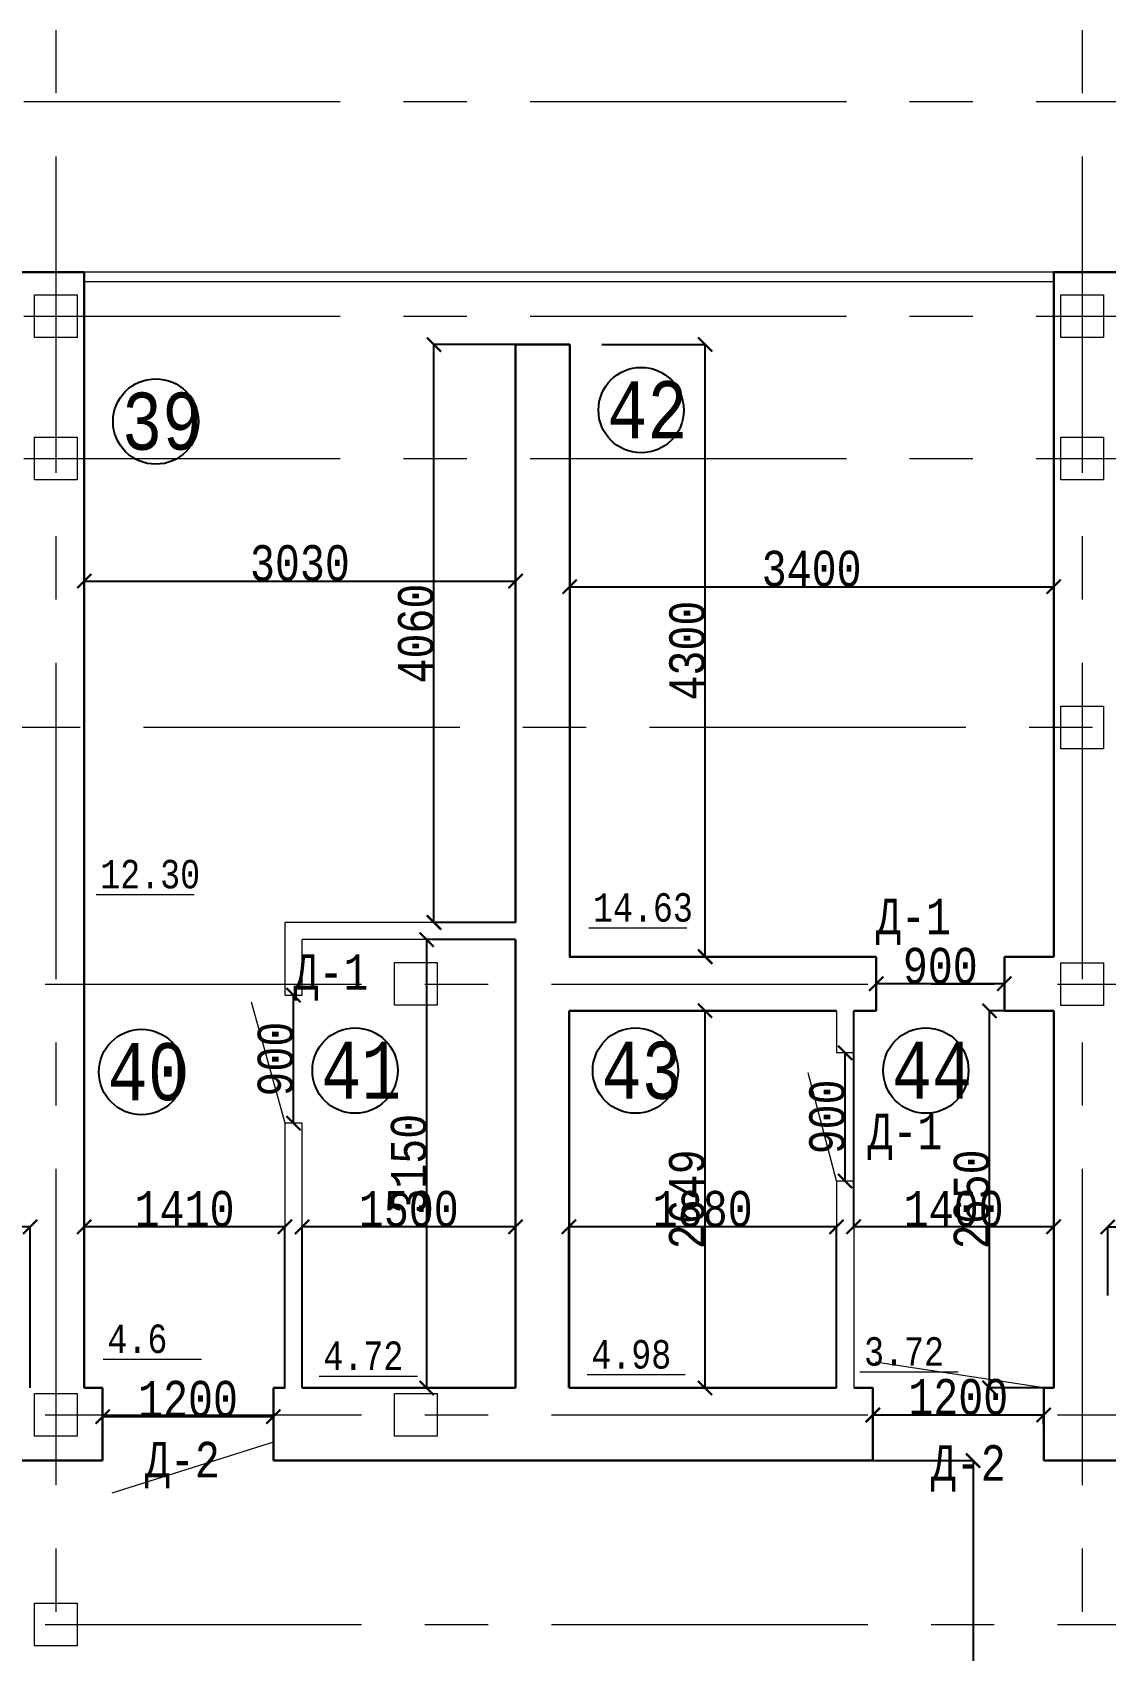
# Model space of a CAD drawing. Header units: millimetres. Extents: x -689206 to 4969298, y -1019800 to 703299.
# Drawn here: x 532811 to 540351, y -619975 to -608607 of the extents above; entities that cross this region are included whole.
import ezdxf

# ---------------------------------------------------------------- set-up
doc = ezdxf.new("R2010")
doc.units = ezdxf.units.MM
doc.linetypes.add('осеваяX2', pattern=[101.6, 63.5, -12.7, 12.7, -12.7])
for name, color, linetype, lineweight in [('несущие', 7, 'Continuous', 30), ('РАЗМЕРЫ', 7, 'Continuous', 9), ('стены', 7, 'Continuous', 20)]:
    doc.layers.add(name, color=color, linetype=linetype, lineweight=lineweight)
doc.layers.add('четотам', color=7, linetype='Continuous')
doc.styles.add('Аннотативный', font='isocteur.ttf', dxfattribs={"width": 0.7, "height": 250})
doc.dimstyles.new('Аннотативный', dxfattribs={"dimscale": 0, "dimtxt": 250, "dimasz": 100, "dimexe": 1.25, "dimexo": 0.625, "dimtad": 1, "dimdec": 0, "dimtxsty": 'Аннотативный', "dimblk": 'ARCHTICK', "dimcen": 2.5, "dimadec": 0, "dimazin": 0, "dimtfac": 1, "dimtdec": 0, "dimtmove": 0, "dimatfit": 3, "dimfxl": 1, "dimarcsym": 0})

# ---------------------------------------------------------------- blocks, each defined once
blk = doc.blocks.new('_ArchTick')
at = {"color": 0, "linetype": 'ByBlock', "const_width": 0.15}
blk.add_lwpolyline([(-0.5, -0.5), (0.5, 0.5)], dxfattribs=at)
blk = doc.blocks.new('*D4133')
at = {"layer": 'Defpoints', "color": 0, "lineweight": 9, "transparency": 16777216}
for p in [(535633, -610800), (536206, -610800), (536206, -614860)]:
    blk.add_point(p, dxfattribs=at)
at = {"layer": 'стены', "color": 0, "lineweight": -2, "transparency": 16777216}
for p, q in [((536206, -610800), (535631, -610800)), ((535633, -614860), (535633, -610800)), ((536206, -614860), (535631, -614860))]:
    blk.add_line(p, q, dxfattribs=at)
at = {"layer": 'стены', "color": 0, "lineweight": -2, "transparency": 16777216, "xscale": 100, "yscale": 100, "zscale": 100}
for p, rotation in [((535633, -610800), 90), ((535633, -614860), 270)]:
    blk.add_blockref('_ArchTick', p, dxfattribs=dict(at, rotation=rotation))
at = {"layer": 'стены', "color": 0, "lineweight": 5, "transparency": 16777216, "insert": (535507, -612830), "char_height": 250, "attachment_point": 5, "rotation": 90, "style": 'Аннотативный'}
blk.add_mtext('4060', dxfattribs=at)
blk = doc.blocks.new('*D4134')
at = {"layer": 'Defpoints', "color": 0, "lineweight": 9, "transparency": 16777216}
for p in [(536586, -612501), (539986, -612501), (539986, -612501)]:
    blk.add_point(p, dxfattribs=at)
at = {"layer": 'стены', "color": 0, "lineweight": -2, "transparency": 16777216}
for p, q in [((536586, -612500), (536586, -612500)), ((536586, -612501), (539986, -612501)), ((539986, -612500), (539986, -612500))]:
    blk.add_line(p, q, dxfattribs=at)
at = {"layer": 'стены', "color": 0, "lineweight": -2, "transparency": 16777216, "xscale": 100, "yscale": 100, "zscale": 100, "rotation": 180}
blk.add_blockref('_ArchTick', (536586, -612501), dxfattribs=at)
at = {"layer": 'стены', "color": 0, "lineweight": -2, "transparency": 16777216, "xscale": 100, "yscale": 100, "zscale": 100}
blk.add_blockref('_ArchTick', (539986, -612501), dxfattribs=at)
at = {"layer": 'стены', "color": 0, "lineweight": 5, "transparency": 16777216, "insert": (538286, -612375), "char_height": 250, "attachment_point": 5, "style": 'Аннотативный'}
blk.add_mtext('3400', dxfattribs=at)
blk = doc.blocks.new('*D4135')
at = {"layer": 'Defpoints', "color": 0, "lineweight": 9, "transparency": 16777216}
for p in [(540366, -617000), (540366, -617480), (541766, -617480)]:
    blk.add_point(p, dxfattribs=at)
at = {"layer": 'стены', "color": 0, "lineweight": -2, "transparency": 16777216}
for p, q in [((540366, -617480), (540366, -616998)), ((541766, -617000), (540366, -617000)), ((541766, -617480), (541766, -616998))]:
    blk.add_line(p, q, dxfattribs=at)
at = {"layer": 'стены', "color": 0, "lineweight": -2, "transparency": 16777216, "xscale": 100, "yscale": 100, "zscale": 100, "rotation": 180}
blk.add_blockref('_ArchTick', (540366, -617000), dxfattribs=at)
at = {"layer": 'стены', "color": 0, "lineweight": -2, "transparency": 16777216, "xscale": 100, "yscale": 100, "zscale": 100}
blk.add_blockref('_ArchTick', (541766, -617000), dxfattribs=at)
at = {"layer": 'стены', "color": 0, "lineweight": 5, "transparency": 16777216, "insert": (541066, -616874), "char_height": 250, "attachment_point": 5, "style": 'Аннотативный'}
blk.add_mtext('1400', dxfattribs=at)
blk = doc.blocks.new('*D4156')
at = {"layer": 'Defpoints', "color": 0, "lineweight": 9, "transparency": 16777216}
for p in [(538740, -615290), (538740, -615290), (539640, -615290)]:
    blk.add_point(p, dxfattribs=at)
at = {"layer": 'стены', "color": 0, "lineweight": -2, "transparency": 16777216}
for p, q in [((538740, -615290), (538740, -615289)), ((539640, -615290), (538740, -615290)), ((539640, -615290), (539640, -615289))]:
    blk.add_line(p, q, dxfattribs=at)
at = {"layer": 'стены', "color": 0, "lineweight": -2, "transparency": 16777216, "xscale": 100, "yscale": 100, "zscale": 100, "rotation": 180}
blk.add_blockref('_ArchTick', (538740, -615290), dxfattribs=at)
at = {"layer": 'стены', "color": 0, "lineweight": -2, "transparency": 16777216, "xscale": 100, "yscale": 100, "zscale": 100}
blk.add_blockref('_ArchTick', (539640, -615290), dxfattribs=at)
at = {"layer": 'стены', "color": 0, "lineweight": 5, "transparency": 16777216, "insert": (539190, -615165), "char_height": 250, "attachment_point": 5, "style": 'Аннотативный'}
blk.add_mtext('900', dxfattribs=at)
blk = doc.blocks.new('*D4157')
at = {"layer": 'Defpoints', "color": 0, "lineweight": 9, "transparency": 16777216}
for p in [(538521, -615776), (538521, -615776), (538521, -616676)]:
    blk.add_point(p, dxfattribs=at)
at = {"layer": 'стены', "color": 0, "lineweight": -2, "transparency": 16777216}
for p, q in [((538521, -616676), (538521, -615776)), ((538522, -615776), (538523, -615776)), ((538522, -616676), (538523, -616676))]:
    blk.add_line(p, q, dxfattribs=at)
at = {"layer": 'стены', "color": 0, "lineweight": -2, "transparency": 16777216, "xscale": 100, "yscale": 100, "zscale": 100}
for p, rotation in [((538521, -615776), 90), ((538521, -616676), 270)]:
    blk.add_blockref('_ArchTick', p, dxfattribs=dict(at, rotation=rotation))
at = {"layer": 'стены', "color": 0, "lineweight": 5, "transparency": 16777216, "insert": (538396, -616226), "char_height": 250, "attachment_point": 5, "rotation": 90, "style": 'Аннотативный'}
blk.add_mtext('900', dxfattribs=at)
blk = doc.blocks.new('*D4158')
at = {"layer": 'Defpoints', "color": 0, "lineweight": 9, "transparency": 16777216}
for p in [(534646, -615370), (534646, -615370), (534646, -616270)]:
    blk.add_point(p, dxfattribs=at)
at = {"layer": 'стены', "color": 0, "lineweight": -2, "transparency": 16777216}
for p, q in [((534646, -616270), (534646, -615370)), ((534647, -615370), (534648, -615370)), ((534647, -616270), (534648, -616270))]:
    blk.add_line(p, q, dxfattribs=at)
at = {"layer": 'стены', "color": 0, "lineweight": -2, "transparency": 16777216, "xscale": 100, "yscale": 100, "zscale": 100}
for p, rotation in [((534646, -615370), 90), ((534646, -616270), 270)]:
    blk.add_blockref('_ArchTick', p, dxfattribs=dict(at, rotation=rotation))
at = {"layer": 'стены', "color": 0, "lineweight": 5, "transparency": 16777216, "insert": (534521, -615820), "char_height": 250, "attachment_point": 5, "rotation": 90, "style": 'Аннотативный'}
blk.add_mtext('900', dxfattribs=at)
blk = doc.blocks.new('*D4098')
at = {"layer": 'Defpoints', "color": 0, "linetype": 'ByBlock', "lineweight": 9, "transparency": 16777216}
for p in [(533176, -610800), (536206, -610800), (536206, -612461)]:
    blk.add_point(p, dxfattribs=at)
at = {"layer": 'РАЗМЕРЫ', "color": 0, "linetype": 'ByBlock', "lineweight": -2, "transparency": 16777216}
for p, q in [((533176, -610801), (533176, -612462)), ((536206, -610801), (536206, -612462)), ((533176, -612461), (536206, -612461))]:
    blk.add_line(p, q, dxfattribs=at)
at = {"layer": 'РАЗМЕРЫ', "color": 0, "linetype": 'ByBlock', "lineweight": -2, "transparency": 16777216, "xscale": 100, "yscale": 100, "zscale": 100, "rotation": 180}
blk.add_blockref('_ArchTick', (533176, -612461), dxfattribs=at)
at = {"layer": 'РАЗМЕРЫ', "color": 0, "linetype": 'ByBlock', "lineweight": -2, "transparency": 16777216, "xscale": 100, "yscale": 100, "zscale": 100}
blk.add_blockref('_ArchTick', (536206, -612461), dxfattribs=at)
at = {"layer": 'РАЗМЕРЫ', "color": 0, "linetype": 'ByBlock', "lineweight": 5, "transparency": 16777216, "insert": (534691, -612336), "char_height": 250, "attachment_point": 5, "style": 'Аннотативный'}
blk.add_mtext('3030', dxfattribs=at)
blk = doc.blocks.new('*D4103')
at = {"layer": 'Defpoints', "color": 0, "linetype": 'ByBlock', "lineweight": 9, "transparency": 16777216}
for p in [(535582, -614980), (536206, -614980), (536206, -618130)]:
    blk.add_point(p, dxfattribs=at)
at = {"layer": 'РАЗМЕРЫ', "color": 0, "linetype": 'ByBlock', "lineweight": -2, "transparency": 16777216}
for p, q in [((536206, -614980), (535581, -614980)), ((535582, -618130), (535582, -614980)), ((536206, -618130), (535581, -618130))]:
    blk.add_line(p, q, dxfattribs=at)
at = {"layer": 'РАЗМЕРЫ', "color": 0, "linetype": 'ByBlock', "lineweight": -2, "transparency": 16777216, "xscale": 100, "yscale": 100, "zscale": 100}
for p, rotation in [((535582, -614980), 90), ((535582, -618130), 270)]:
    blk.add_blockref('_ArchTick', p, dxfattribs=dict(at, rotation=rotation))
at = {"layer": 'РАЗМЕРЫ', "color": 0, "linetype": 'ByBlock', "lineweight": 5, "transparency": 16777216, "insert": (535457, -616555), "char_height": 250, "attachment_point": 5, "rotation": 90, "style": 'Аннотативный'}
blk.add_mtext('3150', dxfattribs=at)
blk = doc.blocks.new('*D4105')
at = {"layer": 'Defpoints', "color": 0, "linetype": 'ByBlock', "lineweight": 9, "transparency": 16777216}
for p in [(533305, -618332), (533305, -618385), (534505, -618385)]:
    blk.add_point(p, dxfattribs=at)
at = {"layer": 'РАЗМЕРЫ', "color": 0, "linetype": 'ByBlock', "lineweight": -2, "transparency": 16777216}
for p, q in [((533305, -618384), (533305, -618331)), ((534505, -618332), (533305, -618332)), ((534505, -618384), (534505, -618331))]:
    blk.add_line(p, q, dxfattribs=at)
at = {"layer": 'РАЗМЕРЫ', "color": 0, "linetype": 'ByBlock', "lineweight": -2, "transparency": 16777216, "xscale": 100, "yscale": 100, "zscale": 100, "rotation": 180}
blk.add_blockref('_ArchTick', (533305, -618332), dxfattribs=at)
at = {"layer": 'РАЗМЕРЫ', "color": 0, "linetype": 'ByBlock', "lineweight": -2, "transparency": 16777216, "xscale": 100, "yscale": 100, "zscale": 100}
blk.add_blockref('_ArchTick', (534505, -618332), dxfattribs=at)
at = {"layer": 'РАЗМЕРЫ', "color": 0, "linetype": 'ByBlock', "lineweight": 5, "transparency": 16777216, "insert": (533905, -618207), "char_height": 250, "attachment_point": 5, "style": 'Аннотативный'}
blk.add_mtext('1200', dxfattribs=at)
blk = doc.blocks.new('*D4106')
at = {"layer": 'Defpoints', "color": 0, "linetype": 'ByBlock', "lineweight": 9, "transparency": 16777216}
for p in [(536581, -615480), (537537, -615480), (536581, -618130)]:
    blk.add_point(p, dxfattribs=at)
at = {"layer": 'РАЗМЕРЫ', "color": 0, "linetype": 'ByBlock', "lineweight": -2, "transparency": 16777216}
for p, q in [((536582, -615480), (537538, -615480)), ((537537, -618130), (537537, -615480)), ((536582, -618130), (537538, -618130))]:
    blk.add_line(p, q, dxfattribs=at)
at = {"layer": 'РАЗМЕРЫ', "color": 0, "linetype": 'ByBlock', "lineweight": -2, "transparency": 16777216, "xscale": 100, "yscale": 100, "zscale": 100}
for p, rotation in [((537537, -615480), 90), ((537537, -618130), 270)]:
    blk.add_blockref('_ArchTick', p, dxfattribs=dict(at, rotation=rotation))
at = {"layer": 'РАЗМЕРЫ', "color": 0, "linetype": 'ByBlock', "lineweight": 5, "transparency": 16777216, "insert": (537411, -616805), "char_height": 250, "attachment_point": 5, "rotation": 90, "style": 'Аннотативный'}
blk.add_mtext('2649', dxfattribs=at)
blk = doc.blocks.new('*D4107')
at = {"layer": 'Defpoints', "color": 0, "linetype": 'ByBlock', "lineweight": 9, "transparency": 16777216}
for p in [(536812, -610800), (537538, -610800), (536581, -615100)]:
    blk.add_point(p, dxfattribs=at)
at = {"layer": 'РАЗМЕРЫ', "color": 0, "linetype": 'ByBlock', "lineweight": -2, "transparency": 16777216}
for p, q in [((536813, -610800), (537539, -610800)), ((537538, -615100), (537538, -610800)), ((536582, -615100), (537539, -615100))]:
    blk.add_line(p, q, dxfattribs=at)
at = {"layer": 'РАЗМЕРЫ', "color": 0, "linetype": 'ByBlock', "lineweight": -2, "transparency": 16777216, "xscale": 100, "yscale": 100, "zscale": 100}
for p, rotation in [((537538, -610800), 90), ((537538, -615100), 270)]:
    blk.add_blockref('_ArchTick', p, dxfattribs=dict(at, rotation=rotation))
at = {"layer": 'РАЗМЕРЫ', "color": 0, "linetype": 'ByBlock', "lineweight": 5, "transparency": 16777216, "insert": (537413, -612950), "char_height": 250, "attachment_point": 5, "rotation": 90, "style": 'Аннотативный'}
blk.add_mtext('4300', dxfattribs=at)
blk = doc.blocks.new('*D4108')
at = {"layer": 'Defpoints', "color": 0, "linetype": 'ByBlock', "lineweight": 9, "transparency": 16777216}
for p in [(538581, -615480), (539986, -615480), (538581, -616998)]:
    blk.add_point(p, dxfattribs=at)
at = {"layer": 'РАЗМЕРЫ', "color": 0, "linetype": 'ByBlock', "lineweight": -2, "transparency": 16777216}
for p, q in [((538581, -615481), (538581, -617000)), ((539986, -615481), (539986, -617000)), ((539986, -616998), (538581, -616998))]:
    blk.add_line(p, q, dxfattribs=at)
at = {"layer": 'РАЗМЕРЫ', "color": 0, "linetype": 'ByBlock', "lineweight": -2, "transparency": 16777216, "xscale": 100, "yscale": 100, "zscale": 100, "rotation": 180}
blk.add_blockref('_ArchTick', (538581, -616998), dxfattribs=at)
at = {"layer": 'РАЗМЕРЫ', "color": 0, "linetype": 'ByBlock', "lineweight": -2, "transparency": 16777216, "xscale": 100, "yscale": 100, "zscale": 100}
blk.add_blockref('_ArchTick', (539986, -616998), dxfattribs=at)
at = {"layer": 'РАЗМЕРЫ', "color": 0, "linetype": 'ByBlock', "lineweight": 5, "transparency": 16777216, "insert": (539284, -616873), "char_height": 250, "attachment_point": 5, "style": 'Аннотативный'}
blk.add_mtext('1400', dxfattribs=at)
blk = doc.blocks.new('*D4109')
at = {"layer": 'Defpoints', "color": 0, "linetype": 'ByBlock', "lineweight": 9, "transparency": 16777216}
for p in [(539536, -615480), (539986, -615480), (539986, -618130)]:
    blk.add_point(p, dxfattribs=at)
at = {"layer": 'РАЗМЕРЫ', "color": 0, "linetype": 'ByBlock', "lineweight": -2, "transparency": 16777216}
for p, q in [((539986, -615480), (539535, -615480)), ((539536, -618130), (539536, -615480)), ((539986, -618130), (539535, -618130))]:
    blk.add_line(p, q, dxfattribs=at)
at = {"layer": 'РАЗМЕРЫ', "color": 0, "linetype": 'ByBlock', "lineweight": -2, "transparency": 16777216, "xscale": 100, "yscale": 100, "zscale": 100}
for p, rotation in [((539536, -615480), 90), ((539536, -618130), 270)]:
    blk.add_blockref('_ArchTick', p, dxfattribs=dict(at, rotation=rotation))
at = {"layer": 'РАЗМЕРЫ', "color": 0, "linetype": 'ByBlock', "lineweight": 5, "transparency": 16777216, "insert": (539411, -616805), "char_height": 250, "attachment_point": 5, "rotation": 90, "style": 'Аннотативный'}
blk.add_mtext('2650', dxfattribs=at)
blk = doc.blocks.new('*D4084')
at = {"layer": 'Defpoints', "color": 0, "linetype": 'ByBlock', "lineweight": 9, "transparency": 16777216}
for p in [(538716, -618320), (538716, -618320), (539916, -618385)]:
    blk.add_point(p, dxfattribs=at)
at = {"layer": 'РАЗМЕРЫ', "color": 0, "linetype": 'ByBlock', "lineweight": -2, "transparency": 16777216}
for p, q in [((538716, -618319), (538716, -618319)), ((539916, -618320), (538716, -618320)), ((539916, -618384), (539916, -618319))]:
    blk.add_line(p, q, dxfattribs=at)
at = {"layer": 'РАЗМЕРЫ', "color": 0, "linetype": 'ByBlock', "lineweight": -2, "transparency": 16777216, "xscale": 100, "yscale": 100, "zscale": 100, "rotation": 180}
blk.add_blockref('_ArchTick', (538716, -618320), dxfattribs=at)
at = {"layer": 'РАЗМЕРЫ', "color": 0, "linetype": 'ByBlock', "lineweight": -2, "transparency": 16777216, "xscale": 100, "yscale": 100, "zscale": 100}
blk.add_blockref('_ArchTick', (539916, -618320), dxfattribs=at)
at = {"layer": 'РАЗМЕРЫ', "color": 0, "linetype": 'ByBlock', "lineweight": 5, "transparency": 16777216, "insert": (539316, -618194), "char_height": 250, "attachment_point": 5, "style": 'Аннотативный'}
blk.add_mtext('1200', dxfattribs=at)
blk = doc.blocks.new('*D4095')
at = {"layer": 'Defpoints', "color": 0, "linetype": 'ByBlock', "lineweight": 9, "transparency": 16777216}
for p in [(536581, -616998), (536581, -618130), (538461, -618130)]:
    blk.add_point(p, dxfattribs=at)
at = {"layer": 'РАЗМЕРЫ', "color": 0, "linetype": 'ByBlock', "lineweight": -2, "transparency": 16777216}
for p, q in [((536581, -618129), (536581, -616997)), ((538461, -616998), (536581, -616998)), ((538461, -618129), (538461, -616997))]:
    blk.add_line(p, q, dxfattribs=at)
at = {"layer": 'РАЗМЕРЫ', "color": 0, "linetype": 'ByBlock', "lineweight": -2, "transparency": 16777216, "xscale": 100, "yscale": 100, "zscale": 100, "rotation": 180}
blk.add_blockref('_ArchTick', (536581, -616998), dxfattribs=at)
at = {"layer": 'РАЗМЕРЫ', "color": 0, "linetype": 'ByBlock', "lineweight": -2, "transparency": 16777216, "xscale": 100, "yscale": 100, "zscale": 100}
blk.add_blockref('_ArchTick', (538461, -616998), dxfattribs=at)
at = {"layer": 'РАЗМЕРЫ', "color": 0, "linetype": 'ByBlock', "lineweight": 5, "transparency": 16777216, "insert": (537521, -616873), "char_height": 250, "attachment_point": 5, "style": 'Аннотативный'}
blk.add_mtext('1880', dxfattribs=at)
blk = doc.blocks.new('*D4096')
at = {"layer": 'Defpoints', "color": 0, "linetype": 'ByBlock', "lineweight": 9, "transparency": 16777216}
for p in [(534706, -616998), (534706, -618130), (536206, -618130)]:
    blk.add_point(p, dxfattribs=at)
at = {"layer": 'РАЗМЕРЫ', "color": 0, "linetype": 'ByBlock', "lineweight": -2, "transparency": 16777216}
for p, q in [((534706, -618129), (534706, -616997)), ((536206, -616998), (534706, -616998)), ((536206, -618129), (536206, -616997))]:
    blk.add_line(p, q, dxfattribs=at)
at = {"layer": 'РАЗМЕРЫ', "color": 0, "linetype": 'ByBlock', "lineweight": -2, "transparency": 16777216, "xscale": 100, "yscale": 100, "zscale": 100, "rotation": 180}
blk.add_blockref('_ArchTick', (534706, -616998), dxfattribs=at)
at = {"layer": 'РАЗМЕРЫ', "color": 0, "linetype": 'ByBlock', "lineweight": -2, "transparency": 16777216, "xscale": 100, "yscale": 100, "zscale": 100}
blk.add_blockref('_ArchTick', (536206, -616998), dxfattribs=at)
at = {"layer": 'РАЗМЕРЫ', "color": 0, "linetype": 'ByBlock', "lineweight": 5, "transparency": 16777216, "insert": (535456, -616873), "char_height": 250, "attachment_point": 5, "style": 'Аннотативный'}
blk.add_mtext('1500', dxfattribs=at)
blk = doc.blocks.new('*D4097')
at = {"layer": 'Defpoints', "color": 0, "linetype": 'ByBlock', "lineweight": 9, "transparency": 16777216}
for p in [(533176, -616998), (533176, -618130), (534586, -618130)]:
    blk.add_point(p, dxfattribs=at)
at = {"layer": 'РАЗМЕРЫ', "color": 0, "linetype": 'ByBlock', "lineweight": -2, "transparency": 16777216}
for p, q in [((533176, -618129), (533176, -616997)), ((534586, -616998), (533176, -616998)), ((534586, -618129), (534586, -616997))]:
    blk.add_line(p, q, dxfattribs=at)
at = {"layer": 'РАЗМЕРЫ', "color": 0, "linetype": 'ByBlock', "lineweight": -2, "transparency": 16777216, "xscale": 100, "yscale": 100, "zscale": 100, "rotation": 180}
blk.add_blockref('_ArchTick', (533176, -616998), dxfattribs=at)
at = {"layer": 'РАЗМЕРЫ', "color": 0, "linetype": 'ByBlock', "lineweight": -2, "transparency": 16777216, "xscale": 100, "yscale": 100, "zscale": 100}
blk.add_blockref('_ArchTick', (534586, -616998), dxfattribs=at)
at = {"layer": 'РАЗМЕРЫ', "color": 0, "linetype": 'ByBlock', "lineweight": 5, "transparency": 16777216, "insert": (533881, -616873), "char_height": 250, "attachment_point": 5, "style": 'Аннотативный'}
blk.add_mtext('1410', dxfattribs=at)
blk = doc.blocks.new('*D4076')
at = {"layer": 'Defpoints', "color": 0, "linetype": 'ByBlock', "lineweight": 9, "transparency": 16777216}
for p in [(531396, -616998), (531396, -618130), (532796, -618130)]:
    blk.add_point(p, dxfattribs=at)
at = {"layer": 'РАЗМЕРЫ', "color": 0, "linetype": 'ByBlock', "lineweight": -2, "transparency": 16777216}
for p, q in [((531396, -618129), (531396, -616997)), ((532796, -616998), (531396, -616998)), ((532796, -618129), (532796, -616997))]:
    blk.add_line(p, q, dxfattribs=at)
at = {"layer": 'РАЗМЕРЫ', "color": 0, "linetype": 'ByBlock', "lineweight": -2, "transparency": 16777216, "xscale": 100, "yscale": 100, "zscale": 100, "rotation": 180}
blk.add_blockref('_ArchTick', (531396, -616998), dxfattribs=at)
at = {"layer": 'РАЗМЕРЫ', "color": 0, "linetype": 'ByBlock', "lineweight": -2, "transparency": 16777216, "xscale": 100, "yscale": 100, "zscale": 100}
blk.add_blockref('_ArchTick', (532796, -616998), dxfattribs=at)
at = {"layer": 'РАЗМЕРЫ', "color": 0, "linetype": 'ByBlock', "lineweight": 5, "transparency": 16777216, "insert": (532096, -616873), "char_height": 250, "attachment_point": 5, "style": 'Аннотативный'}
blk.add_mtext('1400', dxfattribs=at)
blk = doc.blocks.new('*D4072')
at = {"layer": 'Defpoints', "color": 0, "linetype": 'ByBlock', "lineweight": 9, "transparency": 16777216}
for p in [(538716, -618640), (538716, -625769), (539420, -625769)]:
    blk.add_point(p, dxfattribs=at)
at = {"layer": 'РАЗМЕРЫ', "color": 0, "linetype": 'ByBlock', "lineweight": -2, "transparency": 16777216}
for p, q in [((538717, -618640), (539422, -618640)), ((539420, -618640), (539420, -625769)), ((538717, -625769), (539422, -625769))]:
    blk.add_line(p, q, dxfattribs=at)
at = {"layer": 'РАЗМЕРЫ', "color": 0, "linetype": 'ByBlock', "lineweight": -2, "transparency": 16777216, "xscale": 100, "yscale": 100, "zscale": 100}
for p, rotation in [((539420, -618640), 90), ((539420, -625769), 270)]:
    blk.add_blockref('_ArchTick', p, dxfattribs=dict(at, rotation=rotation))
at = {"layer": 'РАЗМЕРЫ', "color": 0, "linetype": 'ByBlock', "lineweight": 20, "transparency": 16777216, "insert": (539295, -622204), "char_height": 250, "attachment_point": 5, "rotation": 90, "style": 'Аннотативный'}
blk.add_mtext('7690', dxfattribs=at)

msp = doc.modelspace()

# ---------------------------------------------------------------- linework, layer by layer
at = {"layer": 'несущие', "color": 0}
for p, q in [((539986.5, -617480.3), (539986.5, -618129.8)), ((533176.5, -618129.8), (533304.9, -618129.8)), ((533304.9, -618129.8), (533304.9, -618639.8)), ((534504.9, -618129.8), (534586.5, -618129.8)), ((534706.5, -618129.8), (536206.5, -618129.8)), ((536581.5, -618129.8), (538461.5, -618129.8)), ((538581.5, -618129.8), (538716.2, -618129.8)), ((538716.2, -618129.8), (538716.2, -618639.8)), ((539916.2, -618129.8), (539986.5, -618129.8)), ((539916.2, -618129.8), (539916.2, -618639.8))]:
    msp.add_line(p, q, dxfattribs=at)
at = {"layer": 'РАЗМЕРЫ', "linetype": 'осеваяX2', "lineweight": 5, "ltscale": 35}
for p, q in [((532976.5, -605923.3), (532976.5, -655764.7)), ((540186.5, -605923.3), (540186.5, -655764.7)), ((504303.7, -609090.9), (571506.4, -609092)), ((571373.7, -613490.3), (504303.7, -613490.3))]:
    msp.add_line(p, q, dxfattribs=at)
at = {"layer": 'РАЗМЕРЫ', "lineweight": 5}
for p, q in [((539986.5, -610290.3), (533176.5, -610290.3)), ((539986.5, -610360.3), (533176.5, -610360.3))]:
    msp.add_line(p, q, dxfattribs=at)
at = {"layer": 'РАЗМЕРЫ'}
for p, q in [((533259, -614663.1), (533948.3, -614663.1)), ((536721, -614896.8), (537410.3, -614896.8)), ((533309.7, -617927.2), (533999, -617927.2)), ((534827, -618046.3), (535516.3, -618046.3)), ((536709, -618036.5), (537398.3, -618036.5)), ((538625.2, -618016.3), (539314.5, -618016.3))]:
    msp.add_line(p, q, dxfattribs=at)
at = {"layer": 'РАЗМЕРЫ', "linetype": 'ByBlock', "lineweight": 9}
msp.add_line((539916.2, -618129.8), (538734.2, -617947.7), dxfattribs=at)
at = {"layer": 'стены', "lineweight": 30}
for p, q in [((532666.5, -610290.3), (533176.5, -610290.3)), ((533176.5, -610290.3), (533176.5, -618129.8)), ((539986.5, -610290.3), (540496.5, -610290.3)), ((539986.5, -615100.3), (539986.5, -610290.3)), ((536206.5, -610800.3), (536206.5, -614860.3)), ((536206.5, -610800.3), (536586.5, -610800.3)), ((536586.5, -610800.3), (536586.5, -615100.3)), ((536206.5, -614980.3), (536206.5, -617480.3)), ((536206.5, -618129.8), (536206.5, -614980.3)), ((536581.5, -615100.3), (538740.1, -615100.3)), ((538740.1, -615100.3), (538740.1, -615480.3)), ((539640.1, -615100.3), (539986.5, -615100.3)), ((539640.1, -615480.3), (539640.1, -615100.3)), ((536581.5, -615480.3), (536581.5, -618129.8)), ((536581.5, -615480.3), (538461.5, -615480.3)), ((538581.5, -615480.3), (538740.1, -615480.3)), ((539640.1, -615480.3), (539986.5, -615480.3)), ((539986.5, -617480.3), (539986.5, -615480.3)), ((534504.9, -618639.8), (534504.9, -618129.8)), ((532675.2, -618639.8), (533304.9, -618639.8)), ((534504.9, -618639.8), (538716.2, -618639.8)), ((539916.2, -618639.8), (540434.4, -618639.8))]:
    msp.add_line(p, q, dxfattribs=at)
at = {"layer": 'стены', "linetype": 'осеваяX2', "lineweight": 5, "ltscale": 35}
for p, q in [((504303.7, -610600.3), (571506.4, -610600.3)), ((504303.7, -611600.3), (571506.4, -611600.3)), ((504453.7, -615292.3), (571506.4, -615292.3)), ((504453.7, -618319.8), (571506.4, -618319.8)), ((504453.7, -619792.3), (571506.4, -619792.3))]:
    msp.add_line(p, q, dxfattribs=at)
at = {"layer": 'стены'}
for p, q in [((534586.5, -615370.1), (534586.5, -614860.3)), ((536206.5, -614860.3), (534586.5, -614860.3)), ((534586.5, -615370.1), (534586.5, -614983)), ((534706.5, -615370.1), (534706.5, -614980.3)), ((536206.5, -614980.3), (534706.5, -614980.3)), ((534586.5, -615370.1), (534706.5, -615370.1)), ((536206.5, -615292.3), (536206.5, -615300.3)), ((536581.5, -615480.3), (538461.5, -615480.3)), ((538461.5, -615480.3), (538461.5, -615775.6)), ((538581.5, -615480.3), (538581.5, -615775.6)), ((538581.5, -615775.6), (538461.5, -615775.6)), ((534586.5, -618129.8), (534586.5, -616270.1)), ((534706.5, -616270.1), (534586.5, -616270.1)), ((534706.5, -618129.8), (534706.5, -616270.1)), ((538461.5, -616675.6), (538461.5, -618129.8)), ((538461.5, -616675.6), (538581.5, -616675.6)), ((538581.5, -616675.6), (538581.5, -618129.8))]:
    msp.add_line(p, q, dxfattribs=at)
at = {"layer": 'стены', "lineweight": 9}
for p, q in [((534586.5, -616270.1), (534350.3, -615420.2)), ((538461.5, -616675.6), (538262, -615917)), ((534504.9, -618509.8), (533369.5, -618869.9))]:
    msp.add_line(p, q, dxfattribs=at)
at = {"layer": 'стены'}
for points in [[(532826.5, -610450.3), (533126.5, -610450.3), (533126.5, -610750.3), (532826.5, -610750.3)], [(540036.5, -610450.3), (540336.5, -610450.3), (540336.5, -610750.3), (540036.5, -610750.3)], [(532826.5, -611450.3), (533126.5, -611450.3), (533126.5, -611750.3), (532826.5, -611750.3)], [(540036.5, -611450.3), (540336.5, -611450.3), (540336.5, -611750.3), (540036.5, -611750.3)], [(540036.5, -613340.3), (540336.5, -613340.3), (540336.5, -613640.3), (540036.5, -613640.3)], [(535356.4, -615140.3), (535656.4, -615140.3), (535656.4, -615440.3), (535356.4, -615440.3)], [(540036.5, -615142.3), (540336.5, -615142.3), (540336.5, -615442.3), (540036.5, -615442.3)], [(532826.5, -618169.8), (533126.5, -618169.8), (533126.5, -618469.8), (532826.5, -618469.8)], [(535356.4, -618169.8), (535656.4, -618169.8), (535656.4, -618469.8), (535356.4, -618469.8)], [(532826.5, -619642.3), (533126.5, -619642.3), (533126.5, -619942.3), (532826.5, -619942.3)]]:
    msp.add_lwpolyline(points, close=True, dxfattribs=at)
at = {"layer": 'четотам'}
for centre in [(533678.4, -611340.4), (537088.4, -611260.4), (533578.4, -615910.4), (535078.4, -615900.4), (537048.4, -615900.4), (539088.4, -615900.4)]:
    msp.add_circle(centre, 300, dxfattribs=at)

# ---------------------------------------------------------------- texts
at = {"layer": 'РАЗМЕРЫ', "lineweight": 20, "ltscale": 150, "attachment_point": 1, "style": 'Аннотативный'}
for s, insert, char_height, width in [('42', (536851.2, -611057.3), 401.1, 1460), ('39', (533441.2, -611137.3), 401.1, 1460), ('Д-1', (538738.4, -614692.8), 250, 922.913), ('Д-1', (534646.5, -615082.6), 250, 922.913), ('40', (533341.2, -615707.3), 401.1, 1460), ('41', (534841.2, -615697.3), 401.1, 1460), ('43', (536811.2, -615697.3), 401.1, 1460), ('44', (538851.2, -615697.3), 401.1, 1460), ('Д-1', (538678.4, -616202.8), 250, 922.913), ('Д-2', (533602, -618508.6), 250, 922.913), ('Д-2', (539123.5, -618532.1), 250, 922.913)]:
    msp.add_mtext(s, dxfattribs=dict(at, insert=insert, char_height=char_height, width=width))
at = {"layer": 'РАЗМЕРЫ', "char_height": 200, "width": 656.117, "attachment_point": 1, "style": 'Аннотативный'}
for s, insert in [('12.30', (533288.3, -614420.3)), ('14.63', (536750.3, -614654)), ('4.6', (533339, -617684.4)), ('3.72', (538654.5, -617773.5)), ('4.72', (534856.3, -617803.5)), ('4.98', (536738.3, -617793.7))]:
    msp.add_mtext(s, dxfattribs=dict(at, insert=insert))

# ---------------------------------------------------------------- dimensions: what is measured, and where the dimension line sits
at = {"layer": 'РАЗМЕРЫ', "linetype": 'ByBlock', "lineweight": 5}
for base, p1, p2, picture, middle in [((536206.5, -612461.2), (533176.5, -610800.3), (536206.5, -610800.3), '*D4098', (534691.5, -612335.6)), ((531396.5, -616998.5), (532796.5, -618129.8), (531396.5, -618129.8), '*D4076', (532096.5, -616872.8)), ((533176.5, -616998.5), (534586.5, -618129.8), (533176.5, -618129.8), '*D4097', (533881.5, -616872.8)), ((534706.5, -616998.5), (536206.5, -618129.8), (534706.5, -618129.8), '*D4096', (535456.5, -616872.8)), ((536581.5, -616998.5), (538461.5, -618129.8), (536581.5, -618129.8), '*D4095', (537521.5, -616872.8)), ((533304.9, -618332.5), (534504.9, -618384.8), (533304.9, -618384.8), '*D4105', (533904.9, -618206.8)), ((538716.2, -618319.8), (539916.2, -618384.8), (538716.2, -618319.8), '*D4084', (539316.2, -618194.1))]:
    dim = msp.add_linear_dim(base=base, p1=p1, p2=p2, dimstyle='Аннотативный', dxfattribs=at)
    dim.commit()
    dim.dimension.update_dxf_attribs({"geometry": picture, "text_midpoint": middle})
for base, p1, p2, picture, middle in [((537538.2, -610800.3), (536581.5, -615100.3), (536812.4, -610800.3), '*D4107', (537412.6, -612950.3)), ((537536.9914, -615480.295), (536581.4617, -618129.7526), (536581.4617, -615480.295), '*D4106', (537411.3664, -616805.0238))]:
    dim = msp.add_linear_dim(base=base, p1=p1, p2=p2, angle=90, dimstyle='Аннотативный', dxfattribs=at)
    dim.commit()
    dim.dimension.update_dxf_attribs({"geometry": picture, "text_midpoint": middle})
for base, p1, p2, text, picture, middle in [((535582.3, -614980.3), (536206.5, -618129.8), (536206.5, -614980.3), '3150', '*D4103', (535456.7, -616555)), ((539536.4, -615480.3), (539986.5, -618129.8), (539986.5, -615480.3), '2650', '*D4109', (539410.8, -616805))]:
    dim = msp.add_linear_dim(base=base, p1=p1, p2=p2, angle=90, text=text, dimstyle='Аннотативный', dxfattribs=at)
    dim.commit()
    dim.dimension.update_dxf_attribs({"geometry": picture, "text_midpoint": middle})
dim = msp.add_linear_dim(base=(538581.5, -616998.5), p1=(539986.5, -615480.3), p2=(538581.5, -615480.3), text='1400', dimstyle='Аннотативный', dxfattribs=at)
dim.commit()
dim.dimension.update_dxf_attribs({"geometry": '*D4108', "text_midpoint": (539284, -616872.8)})
at = {"layer": 'РАЗМЕРЫ', "linetype": 'ByBlock', "lineweight": 20}
dim = msp.add_linear_dim(base=(539420.4, -625768.8), p1=(538716.2, -618639.8), p2=(538716.2, -625768.8), angle=90, text='7690', dimstyle='Аннотативный', dxfattribs=at)
dim.commit()
dim.dimension.update_dxf_attribs({"geometry": '*D4072', "text_midpoint": (539294.8, -622204.3)})
at = {"layer": 'стены', "lineweight": 5}
for p1, p2, distance, picture, middle in [((536206.5, -614860.3), (536206.5, -610800.3), 574, '*D4133', (535506.9, -612830.3)), ((536586.5, -612501), (539986.5, -612501), 0, '*D4134', (538286.5, -612375.4)), ((539640.1, -615290.3), (538740.1, -615290.3), 0, '*D4156', (539190.1, -615164.7)), ((534646.5, -616270.1), (534646.5, -615370.1), 0, '*D4158', (534520.8, -615820.1)), ((538521.5, -616675.6), (538521.5, -615775.6), 0, '*D4157', (538395.8, -616225.6)), ((541766.5, -617480.3), (540366.5, -617480.3), -480.6, '*D4135', (541066.5, -616874.1))]:
    dim = msp.add_aligned_dim(p1=p1, p2=p2, distance=distance, dimstyle='Аннотативный', dxfattribs=at)
    dim.commit()
    dim.dimension.update_dxf_attribs({"geometry": picture, "text_midpoint": middle})

doc.saveas('drawing.dxf')
